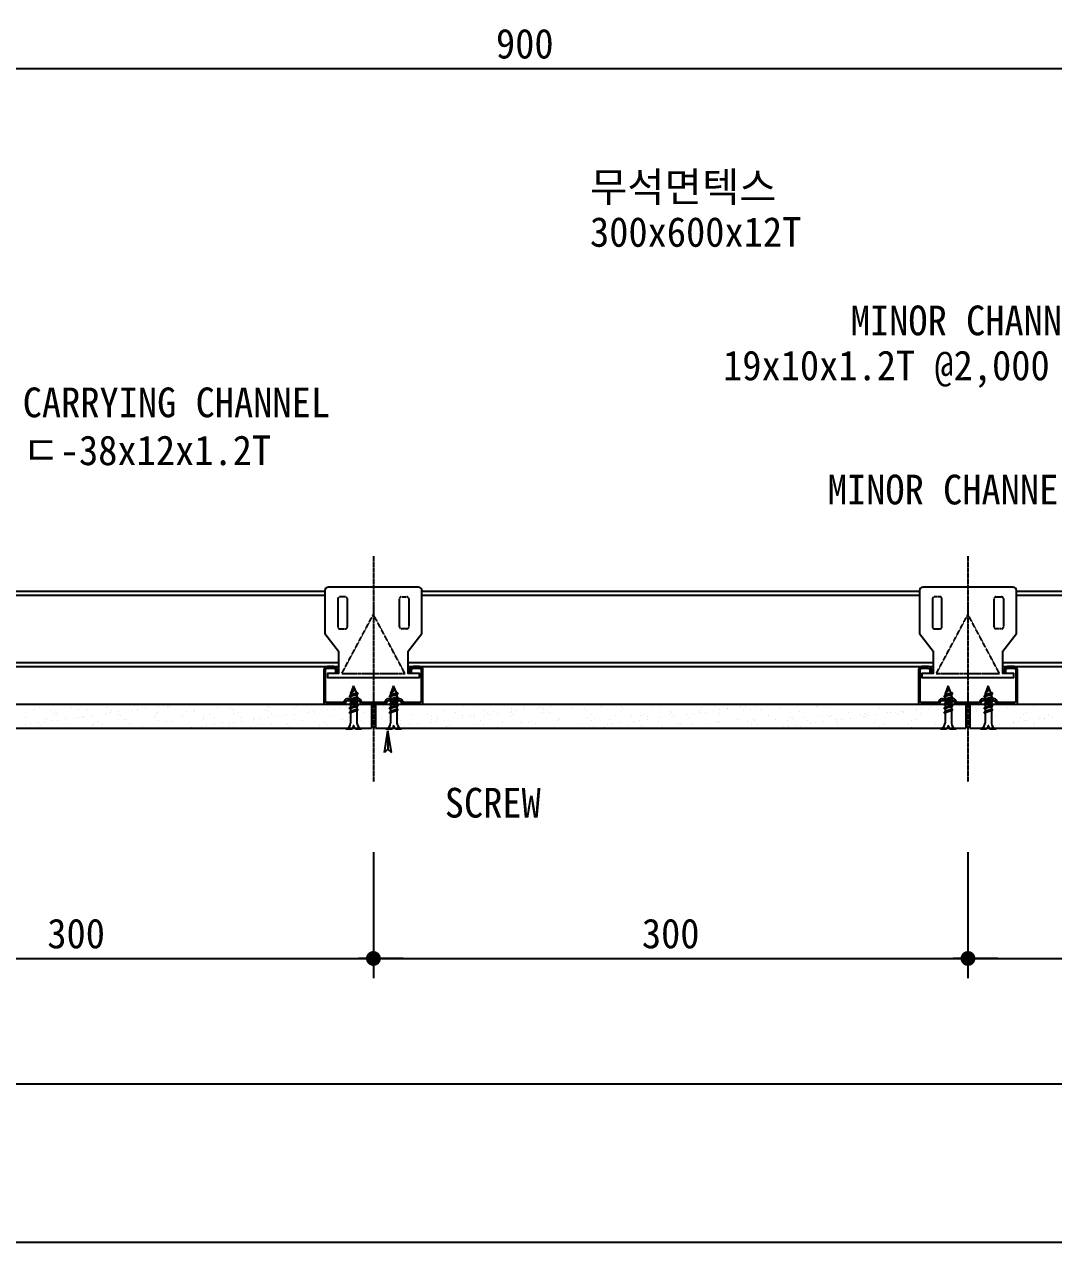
# Model space of a CAD drawing. Header units: millimetres. Extents: x 4197 to 36683, y 11436 to 28100.
# Drawn here: x 7935 to 11051, y 16021 to 19711 of the extents above; entities that cross this region are included whole.
import ezdxf

# ---------------------------------------------------------------- set-up
doc = ezdxf.new("R2010")
doc.units = ezdxf.units.MM
doc.header["$MEASUREMENT"] = 0
for name, pattern in [('CENTER', [65, 60, -2, 1, -2]), ('DASHDOT2', [17, 15, -1, 0, -1]), ('HIDDEN', [0.375, 0.25, -0.125])]:
    doc.linetypes.add(name, pattern=pattern)
doc.layers.get('0').update_dxf_attribs({"linetype": 'CONTINUOUS'})
for name, color, linetype in [('2', 2, 'CONTINUOUS'), ('3', 6, 'CONTINUOUS'), ('7', 7, 'CONTINUOUS'), ('A-DIMS', 7, 'CONTINUOUS'), ('A-MKXS-LEAD', 7, 'CONTINUOUS'), ('ANCH', 8, 'CONTINUOUS'), ('CEN', 20, 'CENTER'), ('FORM', 7, 'CONTINUOUS'), ('HA', 9, 'CONTINUOUS'), ('M', 2, 'CONTINUOUS'), ('PICE', 9, 'CONTINUOUS'), ('TEX', 3, 'CONTINUOUS'), ('TEXT', 7, 'CONTINUOUS')]:
    doc.layers.add(name, color=color, linetype=linetype)
doc.layers.add('A-MKXS-TEXT1', color=3, linetype='CONTINUOUS', lineweight=25)
doc.styles.add('HY울릉도L', font='malgun.ttf')
doc.styles.add('돋움', font='')
doc.styles.add('돋움체', font='')
doc.styles.get('돋움').set_extended_font_data('DotumChe')
doc.styles.get('돋움체').set_extended_font_data('DotumChe')
doc.dimstyles.new('CDIM', dxfattribs={"dimtxt": 3, "dimasz": 1.5, "dimexe": 2, "dimexo": 1, "dimgap": 1, "dimtad": 1, "dimdec": 0, "dimrnd": 0.5, "dimzin": 0, "dimdsep": 32, "dimlunit": 6, "dimtxsty": 'HY울릉도L', "dimblk1": '_CIDOT', "dimblk2": '_CIDOT', "dimsah": 1, "dimcen": 5.5, "dimclrd": 2, "dimclre": 2, "dimclrt": 7, "dimadec": 0, "dimazin": 0, "dimtfac": 1, "dimtdec": 0, "dimtix": 1, "dimtmove": 2, "dimatfit": 1, "dimldrblk": '_CIDOT', "dimfxl": 1, "dimtolj": 1, "dimtzin": 0, "dimlwd": -1, "dimarcsym": 0})

# ---------------------------------------------------------------- blocks, each defined once
blk = doc.blocks.new('BKD1')
at = {"layer": 'TEXT', "color": 8}
for p, q in [((2.22, 0.36), (0, 0)), ((0, 0), (1.88, 0)), ((0, 0), (1.88, 0)), ((2.22, -0.36), (0, 0)), ((1.88, 0), (2.22, 0.36)), ((1.88, 0), (2.22, -0.36))]:
    blk.add_line(p, q, dxfattribs=at)
for points in [[(0, 0), (1.88, 0), (2.22, 0.36), (0, 0)], [(2.22, 0.36), (1.88, 0), (0, 0), (2.22, 0.36)], [(0, 0), (1.88, 0), (2.22, -0.36), (0, 0)], [(2.22, -0.36), (1.88, 0), (0, 0), (2.22, -0.36)]]:
    blk.add_solid(points, dxfattribs=at)
blk = doc.blocks.new('*X12')
at = {"color": 0}
for p, q in [((1536.97, 2345.41), (1536.97, 2345.41)), ((1539.17, 2346.39), (1539.17, 2346.39)), ((1544.87, 2344.45), (1544.87, 2344.45)), ((1546.98, 2343.11), (1546.98, 2343.11)), ((1547.99, 2343.28), (1547.99, 2343.28)), ((1555.68, 2346.42), (1555.68, 2346.42)), ((1558.96, 2345.42), (1558.96, 2345.42)), ((1563.56, 2345.35), (1563.56, 2345.35)), ((1572.5, 2343.07), (1572.5, 2343.07)), ((1573.27, 2346.25), (1573.27, 2346.25)), ((1574.4, 2347.43), (1574.4, 2347.43)), ((1575.1, 2343.41), (1575.1, 2343.41)), ((1575.38, 2344.91), (1575.38, 2344.91)), ((1579.13, 2347.42), (1579.13, 2347.42)), ((1579.16, 2343.95), (1579.16, 2343.95)), ((1585.95, 2344.84), (1585.95, 2344.84)), ((1587.36, 2347.22), (1587.36, 2347.22)), ((1588.56, 2345.19), (1588.56, 2345.19)), ((1588.66, 2344.87), (1588.66, 2344.87)), ((1592.62, 2345.72), (1592.62, 2345.72)), ((1598.09, 2343.88), (1598.09, 2343.88)), ((1599.01, 2343.03), (1599.01, 2343.03)), ((1599.41, 2346.62), (1599.41, 2346.62)), ((1602.02, 2346.96), (1602.02, 2346.96)), ((1603.78, 2346.71), (1603.78, 2346.71)), ((1604.23, 2346.93), (1604.23, 2346.93)), ((1606.08, 2347.49), (1606.08, 2347.49)), ((1613.35, 2344.06), (1613.35, 2344.06)), ((1616.81, 2344.89), (1616.81, 2344.89)), ((1617.73, 2344.05), (1617.73, 2344.05)), ((1628.92, 2346.13), (1628.92, 2346.13)), ((1635.53, 2345.9), (1635.53, 2345.9)), ((1636.45, 2345.06), (1636.45, 2345.06)), ((1637.74, 2343.02), (1637.74, 2343.02)), ((1639.77, 2343.68), (1639.77, 2343.68)), ((1653.31, 2345.09), (1653.31, 2345.09)), ((1654.08, 2344.51), (1654.08, 2344.51)), ((1654.24, 2346.91), (1654.24, 2346.91)), ((1655.17, 2346.07), (1655.17, 2346.07)), ((1656.18, 2343.17), (1656.18, 2343.17)), ((1668.17, 2345.48), (1668.17, 2345.48)), ((1668.88, 2347.16), (1668.88, 2347.16)), ((1673.88, 2347.08), (1673.88, 2347.08)), ((1674.86, 2343.6), (1674.86, 2343.6)), ((1677.46, 2343.95), (1677.46, 2343.95)), ((1678.23, 2343.09), (1678.23, 2343.09)), ((1678.41, 2344.6), (1678.41, 2344.6)), ((1681.53, 2344.48), (1681.53, 2344.48)), ((1682.48, 2346.32), (1682.48, 2346.32)), ((1684.58, 2344.97), (1684.58, 2344.97)), ((1688.32, 2345.38), (1688.32, 2345.38)), ((1690.92, 2345.72), (1690.92, 2345.72)), ((1693.98, 2346.67), (1693.98, 2346.67)), ((1694.99, 2346.25), (1694.99, 2346.25)), ((1696.57, 2347.28), (1696.57, 2347.28)), ((1696.95, 2344.1), (1696.95, 2344.1)), ((1701.78, 2347.15), (1701.78, 2347.15)), ((1703.1, 2343.8), (1703.1, 2343.8)), ((1712.98, 2346.77), (1712.98, 2346.77)), ((1715.67, 2345.11), (1715.67, 2345.11)), ((1718.67, 2345.87), (1718.67, 2345.87)), ((1734.38, 2346.12), (1734.38, 2346.12)), ((1743.06, 2344.83), (1743.06, 2344.83)), ((1748.98, 2343.74), (1748.98, 2343.74)), ((1753.1, 2347.13), (1753.1, 2347.13)), ((1758.63, 2346.9), (1758.63, 2346.9)), ((1763.28, 2344.58), (1763.28, 2344.58)), ((1765.39, 2343.23), (1765.39, 2343.23)), ((1768.17, 2344.34), (1768.17, 2344.34)), ((1770.44, 2343.24), (1770.44, 2343.24)), ((1776.79, 2343.58), (1776.79, 2343.58)), ((1777.23, 2344.13), (1777.23, 2344.13)), ((1777.38, 2345.54), (1777.38, 2345.54)), ((1779.83, 2344.48), (1779.83, 2344.48)), ((1783.73, 2346.41), (1783.73, 2346.41)), ((1783.9, 2345.01), (1783.9, 2345.01)), ((1790.69, 2345.91), (1790.69, 2345.91)), ((1791.68, 2346.38), (1791.68, 2346.38)), ((1792.85, 2343.53), (1792.85, 2343.53)), ((1793.29, 2346.25), (1793.29, 2346.25)), ((1793.79, 2345.04), (1793.79, 2345.04)), ((1795.51, 2344.59), (1795.51, 2344.59)), ((1796.43, 2343.75), (1796.43, 2343.75)), ((1797.35, 2346.78), (1797.35, 2346.78)), ((1804.15, 2347.68), (1804.15, 2347.68)), ((1805.78, 2347.35), (1805.78, 2347.35)), ((1808.42, 2345.6), (1808.42, 2345.6)), ((1814.23, 2345.6), (1814.23, 2345.6)), ((1815.15, 2344.76), (1815.15, 2344.76)), ((1822.19, 2346.84), (1822.19, 2346.84)), ((1823.99, 2347.67), (1823.99, 2347.67)), ((1832.81, 2344.57), (1832.81, 2344.57)), ((1832.95, 2346.61), (1832.95, 2346.61)), ((1833.87, 2345.77), (1833.87, 2345.77)), ((1848.38, 2346.64), (1848.38, 2346.64)), ((1851.66, 2347.62), (1851.66, 2347.62)), ((1852.58, 2346.78), (1852.58, 2346.78)), ((1857.92, 2344.08), (1857.92, 2344.08)), ((1858.18, 2343.81), (1858.18, 2343.81)), ((1868.74, 2343.24), (1868.74, 2343.24)), ((1871.3, 2347.79), (1871.3, 2347.79)), ((1872.49, 2344.64), (1872.49, 2344.64)), ((1872.8, 2343.77), (1872.8, 2343.77)), ((1873.48, 2346.15), (1873.48, 2346.15)), ((1874.6, 2343.3), (1874.6, 2343.3)), ((1875.65, 2343.8), (1875.65, 2343.8)), ((1879.59, 2344.67), (1879.59, 2344.67)), ((1882.2, 2345.01), (1882.2, 2345.01)), ((1882.61, 2343.27), (1882.61, 2343.27)), ((1886.26, 2345.54), (1886.26, 2345.54)), ((1886.58, 2345.61), (1886.58, 2345.61)), ((1893.05, 2346.44), (1893.05, 2346.44)), ((1894.37, 2344.81), (1894.37, 2344.81)), ((1895.66, 2346.78), (1895.66, 2346.78)), ((1898.17, 2345.34), (1898.17, 2345.34)), ((1899.72, 2347.31), (1899.72, 2347.31)), ((1900.89, 2346.44), (1900.89, 2346.44)), ((1903, 2345.1), (1903, 2345.1)), ((1913.08, 2345.83), (1913.08, 2345.83)), ((1913.74, 2347.41), (1913.74, 2347.41)), ((1914.98, 2347.41), (1914.98, 2347.41)), ((1922.56, 2344.31), (1922.56, 2344.31)), ((1931.4, 2346.9), (1931.4, 2346.9)), ((1931.8, 2346.84), (1931.8, 2346.84)), ((1938.13, 2346.37), (1938.13, 2346.37)), ((1947.67, 2343.82), (1947.67, 2343.82)), ((1955.5, 2343.29), (1955.5, 2343.29)), ((1963.24, 2345.89), (1963.24, 2345.89)), ((1967.39, 2343.87), (1967.39, 2343.87)), ((1968.5, 2343.42), (1968.5, 2343.42)), ((1971.11, 2343.77), (1971.11, 2343.77)), ((1972.36, 2343.01), (1972.36, 2343.01)), ((1974.21, 2344.3), (1974.21, 2344.3)), ((1975.13, 2343.45), (1975.13, 2343.45)), ((1975.17, 2344.3), (1975.17, 2344.3)), ((1981.69, 2344.7), (1981.69, 2344.7)), ((1981.96, 2345.2), (1981.96, 2345.2)), ((1983.8, 2343.36), (1983.8, 2343.36)), ((1984.56, 2345.54), (1984.56, 2345.54)), ((1987.92, 2345.08), (1987.92, 2345.08)), ((1988.63, 2346.07), (1988.63, 2346.07)), ((1992.93, 2345.31), (1992.93, 2345.31)), ((1993.85, 2344.46), (1993.85, 2344.46)), ((1995.42, 2346.97), (1995.42, 2346.97)), ((1995.79, 2345.67), (1995.79, 2345.67)), ((1998.02, 2347.31), (1998.02, 2347.31)), ((2003.49, 2347.15), (2003.49, 2347.15)), ((2010.09, 2346.51), (2010.09, 2346.51)), ((2011.65, 2346.32), (2011.65, 2346.32)), ((2012.2, 2345.16), (2012.2, 2345.16)), ((2012.31, 2344.04), (2012.31, 2344.04)), ((2012.57, 2345.47), (2012.57, 2345.47)), ((2024.19, 2347.48), (2024.19, 2347.48)), ((2027.88, 2346.11), (2027.88, 2346.11)), ((2030.36, 2347.33), (2030.36, 2347.33)), ((2031.29, 2346.48), (2031.29, 2346.48)), ((2037.42, 2343.56), (2037.42, 2343.56)), ((2040.6, 2346.97), (2040.6, 2346.97)), ((2050, 2347.49), (2050, 2347.49)), ((1532.12, 2337.76), (1532.12, 2337.76)), ((1532.42, 2341.21), (1532.42, 2341.21)), ((1534.72, 2338.1), (1534.72, 2338.1)), ((1538.79, 2338.63), (1538.79, 2338.63)), ((1540.47, 2337.3), (1540.47, 2337.3)), ((1541.94, 2340.85), (1541.94, 2340.85)), ((1541.96, 2338.66), (1541.96, 2338.66)), ((1542.86, 2340), (1542.86, 2340)), ((1545.58, 2339.53), (1545.58, 2339.53)), ((1548.18, 2339.87), (1548.18, 2339.87)), ((1552.25, 2340.41), (1552.25, 2340.41)), ((1554.57, 2338.27), (1554.57, 2338.27)), ((1557.53, 2340.73), (1557.53, 2340.73)), ((1559.04, 2341.3), (1559.04, 2341.3)), ((1560.66, 2341.86), (1560.66, 2341.86)), ((1561.58, 2341.01), (1561.58, 2341.01)), ((1561.64, 2341.64), (1561.64, 2341.64)), ((1565.7, 2342.18), (1565.7, 2342.18)), ((1565.93, 2337.03), (1565.93, 2337.03)), ((1566.65, 2337.85), (1566.65, 2337.85)), ((1568.87, 2339.1), (1568.87, 2339.1)), ((1570.98, 2337.76), (1570.98, 2337.76)), ((1573.1, 2342.8), (1573.1, 2342.8)), ((1579.38, 2342.87), (1579.38, 2342.87)), ((1580.3, 2342.02), (1580.3, 2342.02)), ((1582.22, 2339.92), (1582.22, 2339.92)), ((1582.97, 2340.07), (1582.97, 2340.07)), ((1584.65, 2338.04), (1584.65, 2338.04)), ((1591.04, 2336.81), (1591.04, 2336.81)), ((1597.27, 2340.91), (1597.27, 2340.91)), ((1597.78, 2341.99), (1597.78, 2341.99)), ((1599.38, 2339.56), (1599.38, 2339.56)), ((1603.36, 2339.05), (1603.36, 2339.05)), ((1606.61, 2338.88), (1606.61, 2338.88)), ((1611.37, 2341.88), (1611.37, 2341.88)), ((1622.08, 2340.06), (1622.08, 2340.06)), ((1622.18, 2340.95), (1622.18, 2340.95)), ((1623.63, 2336.86), (1623.63, 2336.86)), ((1625.67, 2342.71), (1625.67, 2342.71)), ((1627.69, 2337.39), (1627.69, 2337.39)), ((1627.78, 2341.37), (1627.78, 2341.37)), ((1631.71, 2338.4), (1631.71, 2338.4)), ((1634.49, 2338.29), (1634.49, 2338.29)), ((1637.09, 2338.63), (1637.09, 2338.63)), ((1640.8, 2341.07), (1640.8, 2341.07)), ((1641.15, 2339.17), (1641.15, 2339.17)), ((1647.28, 2340.46), (1647.28, 2340.46)), ((1647.94, 2340.06), (1647.94, 2340.06)), ((1649.68, 2337.36), (1649.68, 2337.36)), ((1650.55, 2340.4), (1650.55, 2340.4)), ((1654.61, 2340.94), (1654.61, 2340.94)), ((1656.4, 2337.59), (1656.4, 2337.59)), ((1659.52, 2342.08), (1659.52, 2342.08)), ((1661.4, 2341.83), (1661.4, 2341.83)), ((1662.85, 2342.53), (1662.85, 2342.53)), ((1663.77, 2338.33), (1663.77, 2338.33)), ((1664.01, 2342.17), (1664.01, 2342.17)), ((1664.49, 2337.52), (1664.49, 2337.52)), ((1668.07, 2342.71), (1668.07, 2342.71)), ((1671.97, 2339.66), (1671.97, 2339.66)), ((1678.08, 2339.17), (1678.08, 2339.17)), ((1680.19, 2337.82), (1680.19, 2337.82)), ((1683.21, 2338.53), (1683.21, 2338.53)), ((1684.13, 2337.69), (1684.13, 2337.69)), ((1687.54, 2341.73), (1687.54, 2341.73)), ((1692.17, 2340.14), (1692.17, 2340.14)), ((1696.36, 2338.62), (1696.36, 2338.62)), ((1701.93, 2339.54), (1701.93, 2339.54)), ((1702.85, 2338.7), (1702.85, 2338.7)), ((1706.48, 2340.97), (1706.48, 2340.97)), ((1708.59, 2339.63), (1708.59, 2339.63)), ((1711.93, 2340.69), (1711.93, 2340.69)), ((1720.57, 2341.94), (1720.57, 2341.94)), ((1720.64, 2340.55), (1720.64, 2340.55)), ((1721.46, 2338.13), (1721.46, 2338.13)), ((1721.56, 2339.71), (1721.56, 2339.71)), ((1723.39, 2337.05), (1723.39, 2337.05)), ((1726, 2337.39), (1726, 2337.39)), ((1727.49, 2342.76), (1727.49, 2342.76)), ((1730.06, 2337.92), (1730.06, 2337.92)), ((1734.88, 2342.77), (1734.88, 2342.77)), ((1736.85, 2338.82), (1736.85, 2338.82)), ((1736.99, 2341.43), (1736.99, 2341.43)), ((1737.03, 2340.2), (1737.03, 2340.2)), ((1739.36, 2341.56), (1739.36, 2341.56)), ((1739.45, 2339.16), (1739.45, 2339.16)), ((1740.28, 2340.72), (1740.28, 2340.72)), ((1743.52, 2339.7), (1743.52, 2339.7)), ((1746.15, 2337.33), (1746.15, 2337.33)), ((1750.31, 2340.59), (1750.31, 2340.59)), ((1752.6, 2342.27), (1752.6, 2342.27)), ((1752.91, 2340.93), (1752.91, 2340.93)), ((1756.98, 2341.47), (1756.98, 2341.47)), ((1758.08, 2342.57), (1758.08, 2342.57)), ((1758.89, 2337.43), (1758.89, 2337.43)), ((1759, 2341.73), (1759, 2341.73)), ((1761.72, 2339.4), (1761.72, 2339.4)), ((1763.35, 2337.74), (1763.35, 2337.74)), ((1763.77, 2342.36), (1763.77, 2342.36)), ((1766.37, 2342.71), (1766.37, 2342.71)), ((1772.98, 2338.4), (1772.98, 2338.4)), ((1777.29, 2341.46), (1777.29, 2341.46)), ((1777.72, 2342.74), (1777.72, 2342.74)), ((1782.07, 2338.75), (1782.07, 2338.75)), ((1786.11, 2338.36), (1786.11, 2338.36)), ((1787.29, 2339.23), (1787.29, 2339.23)), ((1789.39, 2337.89), (1789.39, 2337.89)), ((1800.78, 2339.76), (1800.78, 2339.76)), ((1801.38, 2340.2), (1801.38, 2340.2)), ((1801.68, 2340.43), (1801.68, 2340.43)), ((1811.22, 2337.87), (1811.22, 2337.87)), ((1815.69, 2341.03), (1815.69, 2341.03)), ((1817.25, 2342.5), (1817.25, 2342.5)), ((1817.79, 2339.69), (1817.79, 2339.69)), ((1819.5, 2340.77), (1819.5, 2340.77)), ((1825.76, 2337.58), (1825.76, 2337.58)), ((1826.78, 2339.94), (1826.78, 2339.94)), ((1828.36, 2337.92), (1828.36, 2337.92)), ((1829.78, 2342), (1829.78, 2342)), ((1832.43, 2338.46), (1832.43, 2338.46)), ((1835.9, 2337.06), (1835.9, 2337.06)), ((1838.22, 2341.78), (1838.22, 2341.78)), ((1839.22, 2339.35), (1839.22, 2339.35)), ((1841.82, 2339.69), (1841.82, 2339.69)), ((1842.35, 2342.01), (1842.35, 2342.01)), ((1843.19, 2337.22), (1843.19, 2337.22)), ((1844.09, 2342.84), (1844.09, 2342.84)), ((1845.89, 2340.23), (1845.89, 2340.23)), ((1846.19, 2341.49), (1846.19, 2341.49)), ((1851.47, 2339.13), (1851.47, 2339.13)), ((1852.68, 2341.12), (1852.68, 2341.12)), ((1855.28, 2341.46), (1855.28, 2341.46)), ((1856.93, 2342.79), (1856.93, 2342.79)), ((1859.34, 2342), (1859.34, 2342)), ((1861.91, 2338.23), (1861.91, 2338.23)), ((1862.83, 2337.39), (1862.83, 2337.39)), ((1866.14, 2342.89), (1866.14, 2342.89)), ((1867.04, 2341.2), (1867.04, 2341.2)), ((1868.09, 2337.49), (1868.09, 2337.49)), ((1875.86, 2338.1), (1875.86, 2338.1)), ((1880.63, 2339.24), (1880.63, 2339.24)), ((1881.55, 2338.4), (1881.55, 2338.4)), ((1882.19, 2338.46), (1882.19, 2338.46)), ((1891.43, 2340.17), (1891.43, 2340.17)), ((1896.49, 2339.3), (1896.49, 2339.3)), ((1898.6, 2337.95), (1898.6, 2337.95)), ((1899.34, 2340.25), (1899.34, 2340.25)), ((1900.27, 2339.41), (1900.27, 2339.41)), ((1900.97, 2337.61), (1900.97, 2337.61)), ((1907, 2342.24), (1907, 2342.24)), ((1910.59, 2340.26), (1910.59, 2340.26)), ((1916.53, 2339.68), (1916.53, 2339.68)), ((1918.06, 2341.26), (1918.06, 2341.26)), ((1918.98, 2340.42), (1918.98, 2340.42)), ((1921.33, 2337.21), (1921.33, 2337.21)), ((1924.89, 2341.1), (1924.89, 2341.1)), ((1925.66, 2336.8), (1925.66, 2336.8)), ((1927, 2339.75), (1927, 2339.75)), ((1928.13, 2338.11), (1928.13, 2338.11)), ((1930.73, 2338.45), (1930.73, 2338.45)), ((1932.1, 2341.75), (1932.1, 2341.75)), ((1934.79, 2338.99), (1934.79, 2338.99)), ((1936.78, 2342.28), (1936.78, 2342.28)), ((1937.7, 2341.43), (1937.7, 2341.43)), ((1938.99, 2342.07), (1938.99, 2342.07)), ((1941.22, 2338.87), (1941.22, 2338.87)), ((1941.58, 2339.88), (1941.58, 2339.88)), ((1942.05, 2337.44), (1942.05, 2337.44)), ((1944.19, 2340.22), (1944.19, 2340.22)), ((1948.25, 2340.76), (1948.25, 2340.76)), ((1953.29, 2342.9), (1953.29, 2342.9)), ((1955.04, 2341.65), (1955.04, 2341.65)), ((1955.4, 2341.56), (1955.4, 2341.56)), ((1956.42, 2342.44), (1956.42, 2342.44)), ((1956.79, 2340.94), (1956.79, 2340.94)), ((1957.65, 2342), (1957.65, 2342)), ((1960.77, 2338.46), (1960.77, 2338.46)), ((1961.71, 2342.53), (1961.71, 2342.53)), ((1965.61, 2337.84), (1965.61, 2337.84)), ((1977.3, 2337.56), (1977.3, 2337.56)), ((1979.48, 2339.47), (1979.48, 2339.47)), ((1981.18, 2339.9), (1981.18, 2339.9)), ((1990.72, 2337.35), (1990.72, 2337.35)), ((1991.39, 2338.52), (1991.39, 2338.52)), ((1996.75, 2341.97), (1996.75, 2341.97)), ((1998.2, 2340.48), (1998.2, 2340.48)), ((2005.7, 2339.36), (2005.7, 2339.36)), ((2006.29, 2339.42), (2006.29, 2339.42)), ((2016.92, 2341.49), (2016.92, 2341.49)), ((2017.03, 2336.87), (2017.03, 2336.87)), ((2019.64, 2337.21), (2019.64, 2337.21)), ((2019.79, 2340.33), (2019.79, 2340.33)), ((2021.85, 2341.49), (2021.85, 2341.49)), ((2021.89, 2336.93), (2021.89, 2336.93)), ((2023.7, 2337.75), (2023.7, 2337.75)), ((2030.49, 2338.64), (2030.49, 2338.64)), ((2030.97, 2338.61), (2030.97, 2338.61)), ((2033.09, 2338.98), (2033.09, 2338.98)), ((2034.1, 2341.16), (2034.1, 2341.16)), ((2035.64, 2342.5), (2035.64, 2342.5)), ((2036.21, 2339.82), (2036.21, 2339.82)), ((2037.16, 2339.52), (2037.16, 2339.52)), ((2040.61, 2337.94), (2040.61, 2337.94)), ((2041.53, 2337.09), (2041.53, 2337.09)), ((2043.95, 2340.41), (2043.95, 2340.41)), ((2046.54, 2340.68), (2046.54, 2340.68)), ((2046.55, 2340.75), (2046.55, 2340.75)), ((2048.19, 2342.13), (2048.19, 2342.13)), ((2050.62, 2341.29), (2050.62, 2341.29)), ((1542.58, 2335.96), (1542.58, 2335.96)), ((1547.21, 2336.02), (1547.21, 2336.02)), ((1616.15, 2336.33), (1616.15, 2336.33)), ((1621.03, 2336.52), (1621.03, 2336.52)), ((1635.37, 2336.53), (1635.37, 2336.53)), ((1645.78, 2336.51), (1645.78, 2336.51)), ((1651.79, 2336.02), (1651.79, 2336.02)), ((1665.41, 2336.68), (1665.41, 2336.68)), ((1680.79, 2336.55), (1680.79, 2336.55)), ((1705.9, 2336.06), (1705.9, 2336.06)), ((1716.6, 2336.15), (1716.6, 2336.15)), ((1744.58, 2336.59), (1744.58, 2336.59)), ((1744.63, 2336.73), (1744.63, 2336.73)), ((1760.99, 2336.09), (1760.99, 2336.09)), ((1770.54, 2336.29), (1770.54, 2336.29)), ((1795.65, 2335.8), (1795.65, 2335.8)), ((1812.3, 2335.81), (1812.3, 2335.81)), ((1814.9, 2336.15), (1814.9, 2336.15)), ((1818.97, 2336.68), (1818.97, 2336.68)), ((1824.48, 2336.21), (1824.48, 2336.21)), ((1844.12, 2336.38), (1844.12, 2336.38)), ((1853.79, 2336.66), (1853.79, 2336.66)), ((1860.29, 2336.03), (1860.29, 2336.03)), ((1870.2, 2336.15), (1870.2, 2336.15)), ((1914.67, 2336.34), (1914.67, 2336.34)), ((1917.27, 2336.68), (1917.27, 2336.68)), ((1923.33, 2336.43), (1923.33, 2336.43)), ((1962.99, 2336.72), (1962.99, 2336.72)), ((1979.41, 2336.21), (1979.41, 2336.21)), ((2003.18, 2335.92), (2003.18, 2335.92)), ((2010.24, 2335.97), (2010.24, 2335.97)), ((2015.41, 2336.54), (2015.41, 2336.54)), ((2022.82, 2336.08), (2022.82, 2336.08))]:
    blk.add_line(p, q, dxfattribs=at)
blk = doc.blocks.new('_CIDOT')
at = {"color": 0, "linetype": 'ByBlock'}
blk.add_line((2, 0), (-1, 0), dxfattribs=at)
at = {"color": 0, "linetype": 'ByBlock', "const_width": 0.5}
blk.add_lwpolyline([(-0.25, 0, 1), (0.25, 0, 1)], format="xyb", close=True, dxfattribs=at)
blk = doc.blocks.new('*D33')
at = {"layer": 'A-DIMS', "lineweight": -2, "transparency": 16777216}
for p, q in [((6750.1, 19254.6), (6750.1, 19636.7)), ((12150.1, 19290.7), (12150.1, 19636.7))]:
    blk.add_line(p, q, dxfattribs=at)
at = {"layer": 'A-DIMS', "transparency": 16777216}
blk.add_line((6795.1, 19576.7), (12105.1, 19576.7), dxfattribs=at)
at = {"layer": 'A-DIMS', "transparency": 16777216, "xscale": 45, "yscale": 45, "zscale": 45, "rotation": 180}
blk.add_blockref('_CIDOT', (6750.1, 19576.7), dxfattribs=at)
at = {"layer": 'A-DIMS', "transparency": 16777216, "xscale": 45, "yscale": 45, "zscale": 45}
blk.add_blockref('_CIDOT', (12150.1, 19576.7), dxfattribs=at)
at = {"layer": 'A-DIMS', "color": 3, "transparency": 16777216, "insert": (9450.1, 19651.8), "char_height": 90, "attachment_point": 5, "style": '돋움체'}
blk.add_mtext('\\A1;900', dxfattribs=at)
blk = doc.blocks.new('*D57')
at = {"layer": 'A-DIMS', "lineweight": -2, "transparency": 16777216}
for p, q in [((7191.8, 17203.9), (7191.8, 16821.8)), ((8991.8, 17203.9), (8991.8, 16821.8))]:
    blk.add_line(p, q, dxfattribs=at)
at = {"layer": 'A-DIMS', "transparency": 16777216}
blk.add_line((7236.8, 16881.8), (8946.8, 16881.8), dxfattribs=at)
at = {"layer": 'A-DIMS', "transparency": 16777216, "xscale": 45, "yscale": 45, "zscale": 45, "rotation": 180}
blk.add_blockref('_CIDOT', (7191.8, 16881.8), dxfattribs=at)
at = {"layer": 'A-DIMS', "transparency": 16777216, "xscale": 45, "yscale": 45, "zscale": 45}
blk.add_blockref('_CIDOT', (8991.8, 16881.8), dxfattribs=at)
at = {"layer": 'A-DIMS', "color": 3, "transparency": 16777216, "insert": (8091.8, 16956.8), "char_height": 90, "attachment_point": 5, "style": '돋움체'}
blk.add_mtext('\\A1;300', dxfattribs=at)
blk = doc.blocks.new('*D58')
at = {"layer": 'A-DIMS', "lineweight": -2, "transparency": 16777216}
for p, q in [((8991.8, 17203.9), (8991.8, 16821.8)), ((10791.8, 17203.9), (10791.8, 16821.8))]:
    blk.add_line(p, q, dxfattribs=at)
at = {"layer": 'A-DIMS', "transparency": 16777216}
blk.add_line((9036.8, 16881.8), (10746.8, 16881.8), dxfattribs=at)
at = {"layer": 'A-DIMS', "transparency": 16777216, "xscale": 45, "yscale": 45, "zscale": 45, "rotation": 180}
blk.add_blockref('_CIDOT', (8991.8, 16881.8), dxfattribs=at)
at = {"layer": 'A-DIMS', "transparency": 16777216, "xscale": 45, "yscale": 45, "zscale": 45}
blk.add_blockref('_CIDOT', (10791.8, 16881.8), dxfattribs=at)
at = {"layer": 'A-DIMS', "color": 3, "transparency": 16777216, "insert": (9891.8, 16956.8), "char_height": 90, "attachment_point": 5, "style": '돋움체'}
blk.add_mtext('\\A1;300', dxfattribs=at)
blk = doc.blocks.new('*D59')
at = {"layer": 'A-DIMS', "lineweight": -2, "transparency": 16777216}
for p, q in [((10791.8, 17203.9), (10791.8, 16821.8)), ((12591.8, 17203.9), (12591.8, 16821.8))]:
    blk.add_line(p, q, dxfattribs=at)
at = {"layer": 'A-DIMS', "transparency": 16777216}
blk.add_line((10836.8, 16881.8), (12546.8, 16881.8), dxfattribs=at)
at = {"layer": 'A-DIMS', "transparency": 16777216, "xscale": 45, "yscale": 45, "zscale": 45, "rotation": 180}
blk.add_blockref('_CIDOT', (10791.8, 16881.8), dxfattribs=at)
at = {"layer": 'A-DIMS', "transparency": 16777216, "xscale": 45, "yscale": 45, "zscale": 45}
blk.add_blockref('_CIDOT', (12591.8, 16881.8), dxfattribs=at)
at = {"layer": 'A-DIMS', "color": 3, "transparency": 16777216, "insert": (11691.8, 16956.8), "char_height": 90, "attachment_point": 5, "style": '돋움체'}
blk.add_mtext('\\A1;300', dxfattribs=at)

msp = doc.modelspace()

# ---------------------------------------------------------------- linework, layer by layer
at = {"layer": '2'}
msp.add_line((4835.8, 17651.6), (13826.3, 17651.6), dxfattribs=at)
at = {"layer": '3'}
for p, q in [((7197.8, 17651.6), (8985.8, 17651.6)), ((8985.8, 17651.6), (8985.8, 17579.6)), ((8997.8, 17651.6), (10785.8, 17651.6)), ((8997.8, 17651.6), (8997.8, 17579.6)), ((10785.8, 17651.6), (10785.8, 17579.6)), ((10797.8, 17651.6), (12585.8, 17651.6)), ((10797.8, 17651.6), (10797.8, 17579.6)), ((7197.8, 17579.6), (8985.8, 17579.6)), ((8997.8, 17579.6), (10785.8, 17579.6)), ((10797.8, 17579.6), (12585.8, 17579.6))]:
    msp.add_line(p, q, dxfattribs=at)
at = {"layer": '7', "linetype": 'HIDDEN'}
for p, q in [((8896, 17744.4), (8991.8, 17923.7)), ((9087.5, 17744.4), (8991.8, 17923.7)), ((10696, 17744.4), (10791.8, 17923.7)), ((10887.5, 17744.4), (10791.8, 17923.7)), ((8896, 17744.4), (9087.5, 17744.4)), ((10696, 17744.4), (10887.5, 17744.4))]:
    msp.add_line(p, q, dxfattribs=at)
at = {"layer": '7'}
for points in [[(8886.3, 17812.8), (8886.3, 17744.4), (8852.4, 17744.4), (8852.4, 17732.4), (9131.1, 17732.4), (9131.1, 17744.4), (9097.3, 17744.4), (9097.3, 17812.8), (9138.8, 17866.1), (9138.8, 17996.2, 0.414214), (9128.8, 18006.2), (8854.8, 18006.2, 0.414214), (8844.8, 17996.2), (8844.8, 17866.1)], [(10686.3, 17812.8), (10686.3, 17744.4), (10652.4, 17744.4), (10652.4, 17732.4), (10931.1, 17732.4), (10931.1, 17744.4), (10897.3, 17744.4), (10897.3, 17812.8), (10938.8, 17866.1), (10938.8, 17996.2, 0.414214), (10928.8, 18006.2), (10654.8, 18006.2, 0.414214), (10644.8, 17996.2), (10644.8, 17866.1)]]:
    msp.add_lwpolyline(points, format="xyb", close=True, dxfattribs=at)
at = {"layer": '7', "linetype": 'HIDDEN'}
for points in [[(8884.4, 17971), (8884.4, 17886.2, 0.414214), (8890.4, 17880.2), (8906.9, 17880.2, 0.414214), (8912.9, 17886.2), (8912.9, 17971, 0.414214), (8906.9, 17977), (8890.4, 17977, 0.414214)], [(9099.1, 17971), (9099.1, 17886.2, -0.414214), (9093.1, 17880.2), (9076.6, 17880.2, -0.414214), (9070.6, 17886.2), (9070.6, 17971, -0.414214), (9076.6, 17977), (9093.1, 17977, -0.414214)], [(10684.4, 17971), (10684.4, 17886.2, 0.414214), (10690.4, 17880.2), (10706.9, 17880.2, 0.414214), (10712.9, 17886.2), (10712.9, 17971, 0.414214), (10706.9, 17977), (10690.4, 17977, 0.414214)], [(10899.1, 17971), (10899.1, 17886.2, -0.414214), (10893.1, 17880.2), (10876.6, 17880.2, -0.414214), (10870.6, 17886.2), (10870.6, 17971, -0.414214), (10876.6, 17977), (10893.1, 17977, -0.414214)]]:
    msp.add_lwpolyline(points, format="xyb", close=True, dxfattribs=at)
at = {"layer": 'A-MKXS-LEAD'}
msp.add_lwpolyline([(9291.6, 17634, 0, 30, 0), (9291.6, 17724, 0, 0, 0), (9291.6, 19197.9, 0, 0, 0), (9594.5, 19197.9, 0, 0, 0)], format="xyseb", dxfattribs=at)
at = {"layer": 'ANCH'}
for p, q in [((7338.8, 17994.4), (8844.8, 17994.4)), ((7338.8, 17982.5), (8844.8, 17982.5)), ((9138.8, 17994.4), (10644.8, 17994.4)), ((9138.8, 17982.5), (10644.8, 17982.5)), ((10938.8, 17994.4), (11771.8, 17994.4)), ((10938.8, 17982.5), (11771.8, 17982.5)), ((7297.3, 17778.4), (8886.3, 17778.4)), ((7297.3, 17766.4), (8886.3, 17766.4)), ((9097.3, 17778.4), (10686.3, 17778.4)), ((9097.3, 17766.4), (10686.3, 17766.4)), ((10897.3, 17778.4), (12090.1, 17778.4)), ((10897.3, 17766.4), (12090.1, 17766.4))]:
    msp.add_line(p, q, dxfattribs=at)
at = {"layer": 'CEN', "linetype": 'DASHDOT2'}
for p, q in [((8991.8, 18100.1), (8991.8, 17416.6)), ((10791.8, 18100.1), (10791.8, 17416.6))]:
    msp.add_line(p, q, dxfattribs=at)
at = {"layer": 'FORM', "linetype": 'Continuous'}
for p, q in [((25759.4, 16501.2), (4196.9, 16501.2)), ((25759.4, 16021.2), (4196.9, 16021.2))]:
    msp.add_line(p, q, dxfattribs=at)
at = {"layer": 'M'}
for points in [[(9072.3, 17668.3), (9035.5, 17668.3, 0.275955), (9030.2, 17665.1), (9027.3, 17659.8, -0.275955), (9022.1, 17656.6), (8961.5, 17656.6, -0.275955), (8956.2, 17659.8), (8953.3, 17665.1, 0.275955), (8948, 17668.3), (8911.3, 17668.3, 0.275955), (8906, 17665.1), (8903.1, 17659.8, -0.275955), (8897.8, 17656.6), (8852.8, 17656.6, -0.414214), (8846.8, 17662.6), (8846.8, 17755.6, -0.414214), (8851.8, 17760.6), (8871.8, 17760.6, -0.414214), (8876.8, 17755.6), (8876.8, 17745.6), (8881.8, 17745.6), (8881.8, 17755.6, 0.414214), (8871.8, 17765.6), (8851.8, 17765.6, 0.414214), (8841.8, 17755.6), (8841.8, 17657.6, 0.414214), (8847.8, 17651.6), (8900.8, 17651.6, 0.275955), (8906.1, 17654.8), (8909, 17660.1, -0.275955), (8914.3, 17663.3), (8945, 17663.3, -0.275955), (8950.3, 17660.1), (8953.2, 17654.8, 0.275955), (8958.5, 17651.6), (9025.1, 17651.6, 0.275955), (9030.3, 17654.8), (9033.2, 17660.1, -0.275955), (9038.5, 17663.3), (9069.3, 17663.3, -0.275955), (9074.5, 17660.1), (9077.4, 17654.8, 0.275955), (9082.7, 17651.6), (9135.8, 17651.6, 0.414214), (9141.8, 17657.6), (9141.8, 17755.6, 0.414214), (9131.8, 17765.6), (9111.8, 17765.6, 0.414214), (9101.8, 17755.6), (9101.8, 17745.6), (9106.8, 17745.6), (9106.8, 17755.6, -0.414214), (9111.8, 17760.6), (9131.8, 17760.6, -0.414214), (9136.8, 17755.6), (9136.8, 17662.6, -0.414214), (9130.8, 17656.6), (9085.7, 17656.6, -0.275955), (9080.4, 17659.8), (9077.5, 17665.1, 0.275955)], [(10872.3, 17668.3), (10835.5, 17668.3, 0.275955), (10830.2, 17665.1), (10827.3, 17659.8, -0.275955), (10822.1, 17656.6), (10761.5, 17656.6, -0.275955), (10756.2, 17659.8), (10753.3, 17665.1, 0.275955), (10748, 17668.3), (10711.3, 17668.3, 0.275955), (10706, 17665.1), (10703.1, 17659.8, -0.275955), (10697.8, 17656.6), (10652.8, 17656.6, -0.414214), (10646.8, 17662.6), (10646.8, 17755.6, -0.414214), (10651.8, 17760.6), (10671.8, 17760.6, -0.414214), (10676.8, 17755.6), (10676.8, 17745.6), (10681.8, 17745.6), (10681.8, 17755.6, 0.414214), (10671.8, 17765.6), (10651.8, 17765.6, 0.414214), (10641.8, 17755.6), (10641.8, 17657.6, 0.414214), (10647.8, 17651.6), (10700.8, 17651.6, 0.275955), (10706.1, 17654.8), (10709, 17660.1, -0.275955), (10714.3, 17663.3), (10745, 17663.3, -0.275955), (10750.3, 17660.1), (10753.2, 17654.8, 0.275955), (10758.5, 17651.6), (10825.1, 17651.6, 0.275955), (10830.3, 17654.8), (10833.2, 17660.1, -0.275955), (10838.5, 17663.3), (10869.3, 17663.3, -0.275955), (10874.5, 17660.1), (10877.4, 17654.8, 0.275955), (10882.7, 17651.6), (10935.8, 17651.6, 0.414214), (10941.8, 17657.6), (10941.8, 17755.6, 0.414214), (10931.8, 17765.6), (10911.8, 17765.6, 0.414214), (10901.8, 17755.6), (10901.8, 17745.6), (10906.8, 17745.6), (10906.8, 17755.6, -0.414214), (10911.8, 17760.6), (10931.8, 17760.6, -0.414214), (10936.8, 17755.6), (10936.8, 17662.6, -0.414214), (10930.8, 17656.6), (10885.7, 17656.6, -0.275955), (10880.4, 17659.8), (10877.5, 17665.1, 0.275955)]]:
    msp.add_lwpolyline(points, format="xyb", close=True, dxfattribs=at)
at = {"layer": 'PICE', "color": 1}
for p, q in [((8941.8, 17680.6), (8918.3, 17674.4)), ((9062.9, 17680.6), (9039.4, 17674.4)), ((10741.8, 17680.6), (10718.3, 17674.4)), ((10862.9, 17680.6), (10839.4, 17674.4)), ((8941.8, 17668.3), (8918.3, 17662)), ((8941.8, 17656), (8918.3, 17649.7)), ((8941.9, 17643.7), (8918.4, 17637.4)), ((9063, 17668.3), (9039.5, 17662)), ((9063, 17656), (9039.5, 17649.7)), ((9063, 17643.7), (9039.5, 17637.4)), ((10741.8, 17668.3), (10718.3, 17662)), ((10741.8, 17656), (10718.3, 17649.7)), ((10741.9, 17643.7), (10718.4, 17637.4)), ((10863, 17668.3), (10839.5, 17662)), ((10863, 17656), (10839.5, 17649.7)), ((10863, 17643.7), (10839.5, 17637.4)), ((8941.9, 17631.3), (8918.4, 17625.1)), ((9063.1, 17631.3), (9039.5, 17625.1)), ((10741.9, 17631.3), (10718.4, 17625.1)), ((10863.1, 17631.3), (10839.5, 17625.1))]:
    msp.add_line(p, q, dxfattribs=at)
at = {"layer": 'PICE'}
for p, q in [((8918.3, 17674.4), (8922.4, 17680)), ((8945.9, 17686.2), (8922.4, 17680)), ((8946, 17673.9), (8922.5, 17667.6)), ((8931.5, 17707.6), (8922.6, 17684.2)), ((8922.6, 17684.2), (8932.1, 17691.8)), ((8922.6, 17684.2), (8922.6, 17680)), ((8922.6, 17675.5), (8922.6, 17667.7)), ((8941.3, 17685), (8931.5, 17707.6)), ((8932.1, 17691.8), (8931.5, 17707.6)), ((8941.8, 17680.6), (8945.9, 17686.2)), ((8941.8, 17680.6), (8941.8, 17672.8)), ((8941.8, 17668.3), (8946, 17673.9)), ((9039.4, 17674.4), (9043.6, 17680)), ((9067.1, 17686.2), (9043.6, 17680)), ((9067.1, 17673.9), (9043.6, 17667.6)), ((9052.7, 17707.6), (9043.7, 17684.2)), ((9043.7, 17684.2), (9053.3, 17691.8)), ((9043.7, 17684.2), (9043.7, 17680)), ((9043.7, 17675.5), (9043.7, 17667.7)), ((9053.3, 17691.8), (9052.7, 17707.6)), ((9062.4, 17685), (9052.7, 17707.6)), ((9062.9, 17680.6), (9067.1, 17686.2)), ((9062.9, 17680.6), (9062.9, 17672.8)), ((9063, 17668.3), (9067.1, 17673.9)), ((10718.3, 17674.4), (10722.4, 17680)), ((10745.9, 17686.2), (10722.4, 17680)), ((10746, 17673.9), (10722.5, 17667.6)), ((10731.5, 17707.6), (10722.6, 17684.2)), ((10722.6, 17684.2), (10732.1, 17691.8)), ((10722.6, 17684.2), (10722.6, 17680)), ((10722.6, 17675.5), (10722.6, 17667.7)), ((10741.3, 17685), (10731.5, 17707.6)), ((10732.1, 17691.8), (10731.5, 17707.6)), ((10741.8, 17680.6), (10745.9, 17686.2)), ((10741.8, 17680.6), (10741.8, 17672.8)), ((10741.8, 17668.3), (10746, 17673.9)), ((10839.4, 17674.4), (10843.6, 17680)), ((10867.1, 17686.2), (10843.6, 17680)), ((10867.1, 17673.9), (10843.6, 17667.6)), ((10852.7, 17707.6), (10843.7, 17684.2)), ((10843.7, 17684.2), (10853.3, 17691.8)), ((10843.7, 17684.2), (10843.7, 17680)), ((10843.7, 17675.5), (10843.7, 17667.7)), ((10853.3, 17691.8), (10852.7, 17707.6)), ((10862.4, 17685), (10852.7, 17707.6)), ((10862.9, 17680.6), (10867.1, 17686.2)), ((10862.9, 17680.6), (10862.9, 17672.8)), ((10863, 17668.3), (10867.1, 17673.9)), ((8918.3, 17662), (8922.5, 17667.6)), ((8918.3, 17649.7), (8922.5, 17655.3)), ((8918.4, 17637.4), (8922.5, 17643)), ((8946, 17661.6), (8922.5, 17655.3)), ((8946, 17649.3), (8922.5, 17643)), ((8922.6, 17663.2), (8922.6, 17655.3)), ((8922.6, 17650.9), (8922.6, 17643)), ((8922.6, 17638.5), (8922.6, 17630.7)), ((8946.1, 17636.9), (8922.6, 17630.7)), ((8941.8, 17668.3), (8941.8, 17660.4)), ((8941.8, 17656), (8946, 17661.6)), ((8941.8, 17656), (8941.8, 17648.1)), ((8941.8, 17643.6), (8941.8, 17635.8)), ((8941.9, 17643.7), (8946, 17649.3)), ((8941.9, 17631.3), (8946.1, 17636.9)), ((9039.5, 17662), (9043.6, 17667.6)), ((9039.5, 17649.7), (9043.7, 17655.3)), ((9039.5, 17637.4), (9043.7, 17643)), ((9043.7, 17663.2), (9043.7, 17655.3)), ((9067.2, 17661.6), (9043.7, 17655.3)), ((9043.7, 17650.9), (9043.7, 17643)), ((9067.2, 17649.3), (9043.7, 17643)), ((9043.7, 17638.5), (9043.7, 17630.7)), ((9067.2, 17636.9), (9043.7, 17630.7)), ((9062.9, 17668.3), (9062.9, 17660.4)), ((9062.9, 17656), (9062.9, 17648.1)), ((9062.9, 17643.6), (9062.9, 17635.8)), ((9063, 17656), (9067.2, 17661.6)), ((9063, 17643.7), (9067.2, 17649.3)), ((9063.1, 17631.3), (9067.2, 17636.9)), ((10718.3, 17662), (10722.5, 17667.6)), ((10718.3, 17649.7), (10722.5, 17655.3)), ((10718.4, 17637.4), (10722.5, 17643)), ((10746, 17661.6), (10722.5, 17655.3)), ((10746, 17649.3), (10722.5, 17643)), ((10722.6, 17663.2), (10722.6, 17655.3)), ((10722.6, 17650.9), (10722.6, 17643)), ((10722.6, 17638.5), (10722.6, 17630.7)), ((10746.1, 17636.9), (10722.6, 17630.7)), ((10741.8, 17668.3), (10741.8, 17660.4)), ((10741.8, 17656), (10746, 17661.6)), ((10741.8, 17656), (10741.8, 17648.1)), ((10741.8, 17643.6), (10741.8, 17635.8)), ((10741.9, 17643.7), (10746, 17649.3)), ((10741.9, 17631.3), (10746.1, 17636.9)), ((10839.5, 17662), (10843.6, 17667.6)), ((10839.5, 17649.7), (10843.7, 17655.3)), ((10839.5, 17637.4), (10843.7, 17643)), ((10843.7, 17663.2), (10843.7, 17655.3)), ((10867.2, 17661.6), (10843.7, 17655.3)), ((10843.7, 17650.9), (10843.7, 17643)), ((10867.2, 17649.3), (10843.7, 17643)), ((10843.7, 17638.5), (10843.7, 17630.7)), ((10867.2, 17636.9), (10843.7, 17630.7)), ((10862.9, 17668.3), (10862.9, 17660.4)), ((10862.9, 17656), (10862.9, 17648.1)), ((10862.9, 17643.6), (10862.9, 17635.8)), ((10863, 17656), (10867.2, 17661.6)), ((10863, 17643.7), (10867.2, 17649.3)), ((10863.1, 17631.3), (10867.2, 17636.9)), ((8918.4, 17625.1), (8922.6, 17630.7)), ((8922.6, 17626.2), (8922.6, 17594.3)), ((8941.8, 17631.3), (8941.8, 17594.3)), ((9039.5, 17625.1), (9043.7, 17630.7)), ((9043.7, 17626.2), (9043.7, 17594.3)), ((9062.9, 17631.3), (9062.9, 17594.3)), ((10718.4, 17625.1), (10722.6, 17630.7)), ((10722.6, 17626.2), (10722.6, 17594.3)), ((10741.8, 17631.3), (10741.8, 17594.3)), ((10839.5, 17625.1), (10843.7, 17630.7)), ((10843.7, 17626.2), (10843.7, 17594.3)), ((10862.9, 17631.3), (10862.9, 17594.3)), ((8908.7, 17576.9), (8924.9, 17576.9)), ((8931.5, 17583.9), (8931.5, 17586.4)), ((8932.3, 17586.9), (8932, 17586.9)), ((8932.8, 17583.9), (8932.8, 17586.4)), ((8939.4, 17576.9), (8955.7, 17576.9)), ((9029.8, 17576.9), (9046.1, 17576.9)), ((9052.7, 17583.9), (9052.7, 17586.4)), ((9053.5, 17586.9), (9053.2, 17586.9)), ((9054, 17583.9), (9054, 17586.4)), ((9060.6, 17576.9), (9076.8, 17576.9)), ((10708.7, 17576.9), (10724.9, 17576.9)), ((10731.5, 17583.9), (10731.5, 17586.4)), ((10732.3, 17586.9), (10732, 17586.9)), ((10732.8, 17583.9), (10732.8, 17586.4)), ((10739.4, 17576.9), (10755.7, 17576.9)), ((10829.8, 17576.9), (10846.1, 17576.9)), ((10852.7, 17583.9), (10852.7, 17586.4)), ((10853.5, 17586.9), (10853.2, 17586.9)), ((10854, 17583.9), (10854, 17586.4)), ((10860.6, 17576.9), (10876.8, 17576.9))]:
    msp.add_line(p, q, dxfattribs=at)
for centre, radius, start, end in [((8902.3, 17596.3), 20.4, 288.341, 354.2702), ((8924.6, 17583.8), 6.88, 267.5265, 0.9138), ((8932.2, 17548), 29.8, 80.2866, 99.7134), ((8932, 17586.4), 0.48, 90, 180), ((8932.3, 17586.4), 0.48, 0, 90), ((8939.7, 17583.8), 6.88, 179.0862, 272.4735), ((8962.1, 17596.3), 20.4, 185.7298, 251.659), ((9023.4, 17596.3), 20.4, 288.341, 354.2702), ((9045.8, 17583.8), 6.88, 267.5265, 0.9138), ((9053.3, 17548), 29.8, 80.2866, 99.7134), ((9053.2, 17586.4), 0.48, 90, 180), ((9053.5, 17586.4), 0.48, 0, 90), ((9060.9, 17583.8), 6.88, 179.0862, 272.4735), ((9083.2, 17596.3), 20.4, 185.7298, 251.659), ((10702.3, 17596.3), 20.4, 288.341, 354.2702), ((10724.6, 17583.8), 6.88, 267.5265, 0.9138), ((10732.2, 17548), 29.8, 80.2866, 99.7134), ((10732, 17586.4), 0.48, 90, 180), ((10732.3, 17586.4), 0.48, 0, 90), ((10739.7, 17583.8), 6.88, 179.0862, 272.4735), ((10762.1, 17596.3), 20.4, 185.7298, 251.659), ((10823.4, 17596.3), 20.4, 288.341, 354.2702), ((10845.8, 17583.8), 6.88, 267.5265, 0.9138), ((10853.3, 17548), 29.8, 80.2866, 99.7134), ((10853.2, 17586.4), 0.48, 90, 180), ((10853.5, 17586.4), 0.48, 0, 90), ((10860.9, 17583.8), 6.88, 179.0862, 272.4735), ((10883.2, 17596.3), 20.4, 185.7298, 251.659)]:
    msp.add_arc(centre, radius, start, end, dxfattribs=at)
at = {"layer": 'TEXT'}
msp.add_lwpolyline([(9035.8, 17571.7, 0, 30, 0), (9035.8, 17481.7, 0, 0, 0), (9035.8, 17341.6, 0, 0, 0), (9161.6, 17341.6, 0, 0, 0)], format="xyseb", dxfattribs=at)

# ---------------------------------------------------------------- block references
at = {"layer": 'HA', "xscale": 6, "yscale": 6, "zscale": 6}
msp.add_blockref('*X12', (-1254.8, 3564.8), dxfattribs=at)
at = {"layer": 'TEXT', "xscale": 30, "yscale": 30, "zscale": 30, "rotation": 270}
msp.add_blockref('BKD1', (9035.8, 17571.7), dxfattribs=at)

# ---------------------------------------------------------------- texts
at = {"layer": 'A-MKXS-TEXT1', "style": '돋움체'}
for s, p in [('무석면텍스', (9647.5, 19173.6)), ('300x600x12T', (9647.5, 19037.3)), ('MINOR CHANNEL ', (10436.9, 18769.2)), ('19x10x1.2T @2,000 ~3,000', (10050.4, 18633)), ('CARRYING CHANNEL', (7930, 18521)), ('ㄷ-38x12x1.2T', (7929.4, 18375.9)), ('MINOR CHANNEL CLIP', (10367.3, 18257))]:
    msp.add_text(s, height=90, dxfattribs=at).set_placement(p)
at = {"layer": 'TEX', "style": '돋움'}
msp.add_text('SCREW', height=90, dxfattribs=at).set_placement((9207.7, 17308.5))

# ---------------------------------------------------------------- dimensions: what is measured, and where the dimension line sits
at = {"layer": 'A-DIMS'}
for base, p1, p2, text, picture, middle in [((12150.1, 19576.7), (6750.1, 19224.6), (12150.1, 19260.7), '900', '*D33', (9450.1, 19651.8)), ((8991.8, 16881.8), (7191.8, 17233.9), (8991.8, 17233.9), '300', '*D57', (8091.8, 16956.8)), ((10791.8, 16881.8), (8991.8, 17233.9), (10791.8, 17233.9), '300', '*D58', (9891.8, 16956.8)), ((12591.8, 16881.8), (10791.8, 17233.9), (12591.8, 17233.9), '300', '*D59', (11691.8, 16956.8))]:
    dim = msp.add_linear_dim(base=base, p1=p1, p2=p2, text=text, dimstyle='CDIM', override={"dimscale": 30, "dimtxsty": '돋움체', "dimclrd": 256, "dimclre": 256, "dimclrt": 3}, dxfattribs=at)
    dim.commit()
    dim.dimension.update_dxf_attribs({"geometry": picture, "text_midpoint": middle})

doc.saveas('drawing.dxf')
